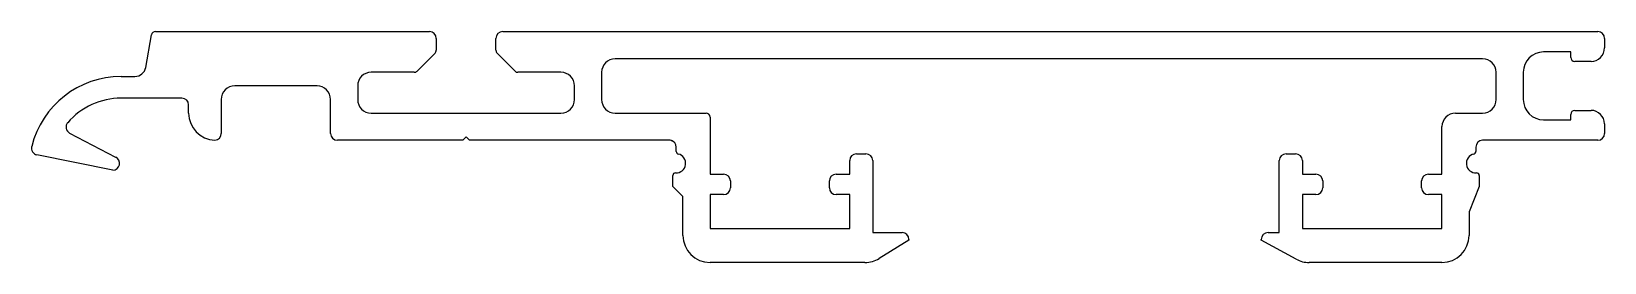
# Model space of a CAD drawing. Extents: x 326 to 442, y 562 to 579.
import ezdxf

# ---------------------------------------------------------------- set-up
doc = ezdxf.new("R2010")
doc.units = 0
doc.layers.get('0').update_dxf_attribs({"linetype": 'CONTINUOUS'})

msp = doc.modelspace()

# ---------------------------------------------------------------- linework, layer by layer
for p, q in [((334, 576.2), (334.42, 578.59)), ((334.72, 578.84), (354.94, 578.84)), ((355.44, 578.34), (355.44, 577.47)), ((359.84, 577.47), (359.84, 578.34)), ((360.34, 578.84), (441.14, 578.84)), ((441.64, 578.34), (441.64, 577.64)), ((355.35, 577.25), (354.02, 575.93)), ((361.25, 575.93), (359.92, 577.25)), ((432.64, 576.84), (368.64, 576.84)), ((439.14, 577.34), (437.14, 577.34)), ((439.14, 576.94), (439.14, 577.34)), ((353.81, 575.84), (350.64, 575.84)), ((364.64, 575.84), (361.46, 575.84)), ((367.64, 575.84), (367.64, 573.84)), ((433.64, 573.84), (433.64, 575.84)), ((435.64, 575.84), (435.64, 573.84)), ((440.64, 576.64), (439.44, 576.64)), ((332.19, 575.54), (333.21, 575.54)), ((346.64, 574.84), (340.57, 574.84)), ((349.64, 574.84), (349.64, 573.84)), ((365.64, 573.84), (365.64, 574.84)), ((336.67, 573.94), (332.19, 573.94)), ((337.17, 572.84), (337.17, 573.44)), ((339.57, 573.84), (339.57, 571.34)), ((347.64, 571.34), (347.64, 573.84)), ((350.64, 572.84), (364.64, 572.84)), ((368.64, 572.84), (375.34, 572.84)), ((375.64, 572.54), (375.64, 568.34)), ((430.64, 572.84), (432.64, 572.84)), ((437.14, 572.34), (439.14, 572.34)), ((439.14, 572.34), (439.14, 572.74)), ((439.44, 573.04), (440.64, 573.04)), ((328.39, 571.36), (331.78, 569.59)), ((357.64, 571.09), (357.39, 570.84)), ((357.89, 570.84), (357.64, 571.09)), ((429.64, 568.34), (429.64, 571.84)), ((441.64, 572.04), (441.64, 571.34)), ((357.39, 570.84), (348.14, 570.84)), ((372.73, 570.84), (357.89, 570.84)), ((373.14, 570.02), (373.14, 570.34)), ((432.14, 570.34), (432.14, 570.02)), ((441.14, 570.84), (432.64, 570.84)), ((331.58, 568.64), (325.97, 569.77)), ((385.94, 568.34), (385.94, 569.34)), ((386.44, 569.84), (387.14, 569.84)), ((387.64, 569.34), (387.64, 564.04)), ((417.64, 564.04), (417.64, 569.34)), ((418.14, 569.84), (418.84, 569.84)), ((419.34, 569.34), (419.34, 568.34)), ((372.89, 567.44), (372.89, 568.24)), ((375.64, 568.34), (376.64, 568.34)), ((377.14, 567.84), (377.14, 567.34)), ((384.44, 567.34), (384.44, 567.84)), ((384.94, 568.34), (385.94, 568.34)), ((419.34, 568.34), (420.34, 568.34)), ((420.84, 567.84), (420.84, 567.34)), ((428.14, 567.34), (428.14, 567.84)), ((428.64, 568.34), (429.64, 568.34)), ((432.39, 568.24), (432.39, 567.44)), ((373.64, 566.69), (372.89, 567.44)), ((373.64, 563.84), (373.64, 566.69)), ((375.64, 566.84), (375.64, 564.34)), ((376.64, 566.84), (375.64, 566.84)), ((385.94, 566.84), (384.94, 566.84)), ((385.94, 564.34), (385.94, 566.84)), ((420.34, 566.84), (419.34, 566.84)), ((419.34, 566.84), (419.34, 564.34)), ((429.64, 566.84), (428.64, 566.84)), ((429.64, 564.34), (429.64, 566.84)), ((432.39, 567.44), (431.64, 565.58)), ((431.64, 565.58), (431.64, 563.84)), ((375.64, 564.34), (385.94, 564.34)), ((419.34, 564.34), (429.64, 564.34)), ((387.64, 564.04), (389.81, 564.04)), ((390.31, 563.49), (388.12, 562.14)), ((390.31, 563.54), (390.31, 563.49)), ((416.31, 563.49), (416.31, 563.54)), ((418.89, 562.09), (416.31, 563.49)), ((416.81, 564.04), (417.64, 564.04)), ((387.07, 561.84), (375.64, 561.84)), ((429.64, 561.84), (419.84, 561.84))]:
    msp.add_line(p, q)
for centre, radius, start, end in [((334.72, 578.54), 0.3, 90, 170), ((354.94, 578.34), 0.5, 0, 90), ((360.34, 578.34), 0.5, 90, 180), ((441.14, 578.34), 0.5, 0, 90), ((355.14, 577.47), 0.3, 315, 0), ((360.14, 577.47), 0.3, 180, 225), ((368.64, 575.84), 1, 90, 180), ((432.64, 575.84), 1, 0, 90), ((437.14, 575.84), 1.5, 90, 180), ((439.44, 576.94), 0.3, 180, 270), ((440.64, 577.64), 1, 270, 0), ((333.21, 576.34), 0.8, 270, 350), ((350.64, 574.84), 1, 90, 180), ((353.81, 576.14), 0.3, 270, 315), ((361.46, 576.14), 0.3, 225, 270), ((364.64, 574.84), 1, 0, 90), ((332.19, 568.74), 6.8, 90, 166.0476), ((340.57, 573.84), 1, 90, 180), ((346.64, 573.84), 1, 0, 90), ((332.19, 568.74), 5.2, 90, 139.2959), ((336.67, 573.44), 0.5, 360, 90), ((350.64, 573.84), 1, 180, 270), ((364.64, 573.84), 1, 270, 0), ((368.64, 573.84), 1, 180, 270), ((432.64, 573.84), 1, 270, 0), ((437.14, 573.84), 1.5, 180, 270), ((339.17, 572.84), 2, 180, 268.0895), ((375.34, 572.54), 0.3, 0, 90), ((430.64, 571.84), 1, 90, 180), ((439.44, 572.74), 0.3, 90, 180), ((440.64, 572.04), 1, 0, 90), ((328.62, 571.81), 0.5, 139.2959, 242.4381), ((339.07, 571.34), 0.5, 273.8215, 360), ((348.14, 571.34), 0.5, 180, 270), ((441.14, 571.34), 0.5, 270, 0), ((326.07, 570.26), 0.5, 166.0476, 258.5745), ((372.84, 571.01), 0.2, 238.6607, 253.3985), ((372.64, 570.34), 0.5, 0, 73.3985), ((373.34, 570.02), 0.2, 180, 257.1604), ((431.94, 570.02), 0.2, 282.8396, 0), ((432.64, 570.34), 0.5, 90, 180), ((331.58, 569.14), 0.5, 270, 65.2426), ((373.14, 569.14), 0.7, 266.8153, 77.1604), ((386.44, 569.34), 0.5, 90, 180), ((387.14, 569.34), 0.5, 0, 90), ((418.14, 569.34), 0.5, 90, 180), ((418.84, 569.34), 0.5, 0, 90), ((432.14, 569.14), 0.7, 102.8396, 273.1847), ((373.09, 568.24), 0.2, 86.8153, 180), ((376.64, 567.84), 0.5, 360, 90), ((384.94, 567.84), 0.5, 90, 180), ((420.34, 567.84), 0.5, 0, 90), ((428.64, 567.84), 0.5, 90, 180), ((432.19, 568.24), 0.2, 0, 93.1847), ((376.64, 567.34), 0.5, 270, 0), ((384.94, 567.34), 0.5, 180, 270), ((420.34, 567.34), 0.5, 270, 0), ((428.64, 567.34), 0.5, 180, 270), ((375.64, 563.84), 2, 180, 270), ((389.81, 563.54), 0.5, 0, 90), ((416.81, 563.54), 0.5, 90, 180), ((429.64, 563.84), 2, 270, 0), ((387.07, 563.84), 2, 270, 301.6021), ((419.84, 563.84), 2, 241.5005, 270)]:
    msp.add_arc(centre, radius, start, end)

doc.saveas('drawing.dxf')
